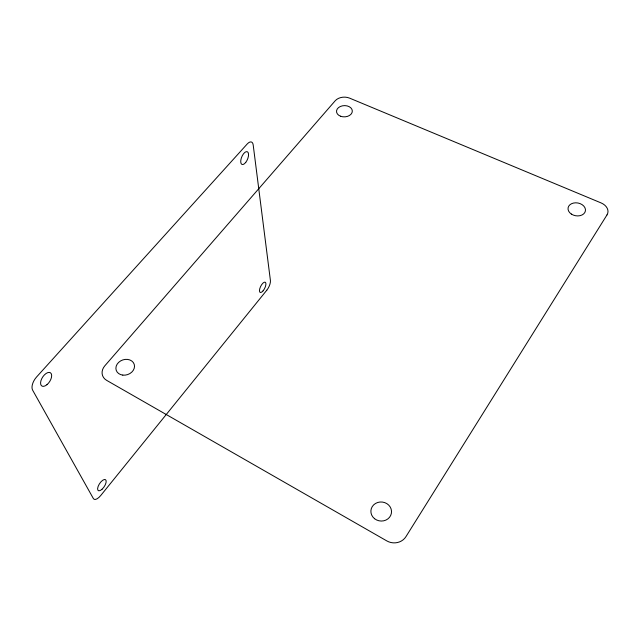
<?xml version="1.0" encoding="UTF-8"?>
<svg xmlns="http://www.w3.org/2000/svg" width="640" height="640" viewBox="0 0 640 640"><rect width="100%" height="100%" fill="white"/><g stroke="black" fill="none" stroke-linecap="round" stroke-linejoin="round"><path stroke-width="0.96" d="M607.008 214.896L405.944 536.656A13.952 12.96 10.4 0 1 386.808 540.912L106.68 380.376A12.696 10.312 -19.6 0 1 104.856 365.776L335.192 100.776A10.488 7.416 -2 0 1 349.576 98.128L601.056 202.904A11.792 8.64 10.8 0 1 607.008 214.896M266.8 290.2L100.752 495.496A8.744 3.696 -56.3 0 1 93.408 498.616L32.616 390.136A10.624 5.64 -56.6 0 1 36.6 376.96L247.192 144.008A9.208 4.176 -67.7 0 1 253.184 144.88L270.416 280.488A7.576 2.96 -63.7 0 1 266.8 290.2M245.744 162.4A6.888 3.128 -67.4 0 0 247.344 151.752A6.888 3.128 -67.4 0 0 240.832 160.096A6.888 3.128 -67.4 0 0 245.744 162.4M263.064 290.864A5.712 2.248 -63.6 0 0 265.28 282.24A5.712 2.248 -63.6 0 0 259.712 288.888A5.712 2.248 -63.6 0 0 263.064 290.864M46.944 384.696A7.896 4.168 -56.9 0 0 50.456 372.784A7.896 4.168 -56.9 0 0 40.96 380.664A7.896 4.168 -56.9 0 0 46.944 384.696M102.008 489.28A6.552 2.776 -56.5 0 0 105.552 479.704A6.552 2.776 -56.5 0 0 98.12 486.432A6.552 2.776 -56.5 0 0 102.008 489.28M374.592 518.72A10.328 9.52 6.7 0 0 391.376 513.32A10.328 9.52 6.7 0 0 377.648 502.504A10.328 9.52 6.7 0 0 374.592 518.72M122.784 375.112A9.48 7.72 -18.8 0 0 134.2 364.272A9.48 7.72 -18.8 0 0 118.616 362.408A9.48 7.72 -18.8 0 0 122.784 375.112M571.36 214.072A8.8 6.48 10 0 0 585.4 210.96A8.8 6.48 10 0 0 573.488 203.056A8.8 6.48 10 0 0 571.36 214.072M340.608 116.24A7.904 5.624 -2 0 0 352.32 110.984A7.904 5.624 -2 0 0 340.312 106.504A7.904 5.624 -2 0 0 340.608 116.24"/></g></svg>
